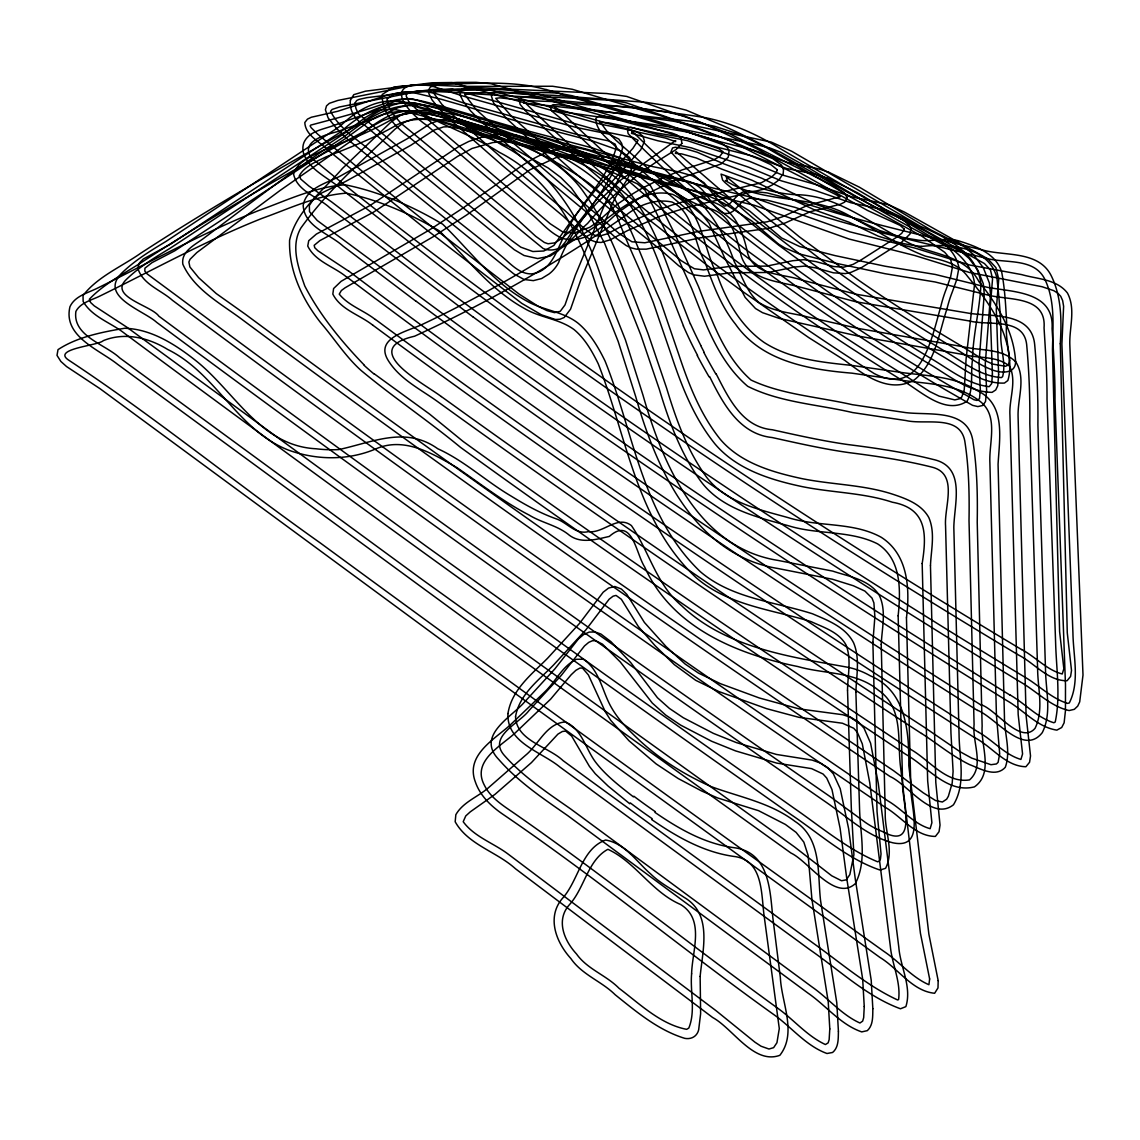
<?xml version="1.0" encoding="UTF-8"?>
<svg xmlns="http://www.w3.org/2000/svg" width="1140" height="1140" viewBox="0 0 1140 1140"><rect width="100%" height="100%" fill="white"/><g stroke="black" fill="none" stroke-linecap="round" stroke-linejoin="round"><path stroke-width="1.5" d="M620.53 210.244C604.528 224.295 586.131 245.2 562.305 238.303C549.152 232.76 540.303 220.946 529.388 212.239C494.361 184.31 460.859 154.555 426.859 125.428C416.185 118.56 384.465 89.746 413.393 84.773C452.551 85.571 492.053 79.843 530.927 86.042M629.836 195.695L616.911 204.516L597.146 222.229L589.622 227.359L574.303 232.973L562.904 232.061L550.278 223.796L419.306 112.162L408.847 101.702L406.225 96.116L406.467 94.364L408.562 92.425L418.665 90.958L502.37 89.689L531.026 92.568A213.622 152.974 71.6 0 1 545.647 96.059M642.019 196.265L674.851 180.291L721.178 163.946L728.246 157.234L729.058 150.708L727.22 147.345L720.28 142.443L709.222 138.538L546.003 89.447M921.263 246.44C948.309 243.518 989.107 246.169 996.944 278.046C998.882 296.628 1000.82 315.238 1000.849 333.935C1000.022 348.17 1006.335 362.734 1002.616 376.656L1001.348 377.597C979.773 376.172 961.633 360.895 943.521 350.422A656.312 218.909 27.6 0 1 842.859 285.442L811.666 263.212L753.056 218.139L676.063 151.606L675.322 153.387L681.677 153.9L696.383 158.004L721.52 169.034L751.844 180.177L814.758 210.017L848.93 222.172L878.313 236.194L899.531 242.692A225.863 207.209 -74.2 0 0 921.263 246.411M812.977 167.509L787.498 162.507L753.426 150.038L719.981 141.731L687.947 132.083L656.925 126.953L608.432 116.75L600.709 116.009L597.959 116.48L595.835 118.417C595.664 131.485 609.458 139.764 617.481 148.556C676.547 203.006 739.133 253.607 805.011 299.592A774.602 255.445 27.7 0 0 945.317 389.723L972.591 405.356L977.835 406.581L982.709 405.484L985.516 401.522L986.627 390.165L985.274 363.888L990.546 294.605L989.406 283.048L983.307 267.729L973.289 254.419L964.355 246.767L930.739 229.881L859.303 187.131L828.766 172.24M900.158 236.807L879.724 230.565L850.212 216.486L816.069 204.373L761.762 178.225L722.489 163.305L697.238 152.247L685.867 148.884L675.393 147.26L672.543 147.929L670.961 151.891C693.647 178.766 724.541 198.602 750.248 222.642L779.361 245.67L840.422 290.372A655.799 219.721 27.6 0 0 940.913 355.338C960.564 366.453 980.685 384.123 1004.426 383.069L1007.831 380.546C1013.731 362.021 1004.497 342.228 1006.663 323.062C1005.736 305.976 1004.881 288.733 1001.661 271.933C995.975 253.137 975.142 245.984 958.213 240.725C944.29 237.106 930.012 242.692 916.004 239.77A220.034 201.566 -73.9 0 1 900.158 236.764M476.235 119.814L456.171 114.755L430.621 110.879L418.081 110.38L406.139 112.547L400.582 115.069L390.55 122.465L342.442 168.449C323.247 190.622 296.3 210.487 289.589 240.212C288.591 270.479 302.228 299.122 320.511 322.52C334.219 338.352 345.42 356.435 361.109 370.472C393.272 397.261 428.184 420.617 460.489 447.336C606.466 553.085 755.549 654.517 905.673 754.281C927.148 766.279 947.169 793.853 974.444 786.871C993.909 773.262 980.685 745.66 982.139 726.137L977.222 522.034C977.693 494.774 977.08 467.443 972.79 440.453C967.433 408.376 929.2 415.501 905.545 412.595L852.335 404.7C818.62 396.92 782.496 394.853 751.06 380.062C723.615 355.837 711.659 319.613 698.478 286.539L675.521 235.467L653.263 190.765L650.057 185.065L640.338 177.156L598.942 158.332L564.286 144.794L543.666 137.855L482.961 121.738M545.647 95.888L708.539 145.051L718.727 148.642L723.102 151.862L719.981 156.209L714.409 159.543L682.048 169.946L662.255 178.154L643.331 187.63A397.019 323.717 59.6 0 0 629.807 195.653M708.04 188.171L688.09 181.246L661.029 173.864L570.556 151.577L459.819 121.552L447.635 119.472L441.722 119.686L430.806 123.291L407.222 138.752L342.157 175.018C328.235 183.084 306.589 186.718 303.169 205.3C304.238 226.675 329.403 233.714 343.083 246.112L416.072 301.331M706.586 195.125L674.011 184.709L570.271 158.759L459.662 128.635L448.647 126.725L443.603 126.911L434.141 130.046L410.756 145.322L345.434 181.573L320.625 193.487L314.084 198.26L309.339 205.485L309.51 211.669L317.219 220.476L381.487 267.971A2454.22 598.685 28.9 0 0 494.575 351.605A2397.705 592.558 28.9 0 0 1010.026 695.115M827.512 178.111L857.252 192.66L928.43 235.296L961.319 251.783L969.071 258.438L977.935 270.237L983.279 283.689L984.262 293.821L979.004 362.933L980.329 389.453L979.517 398.644L977.037 400.453L973.988 399.741L947.924 384.693A775.214 254.505 27.7 0 1 807.462 294.576L743.893 248.135L685.154 201.224L615.728 140.049L606.651 130.872L599.811 121.453L599.626 122.336L608.304 122.764L656.697 132.995L687.562 138.154L719.426 147.758L752.685 156.052L786.714 168.52L812.606 173.65A98.98 80.042 64.8 0 1 827.498 178.225M726.394 196.907L749.564 210.957L781.684 238.004L799.739 246.568L835.093 255.617L885.139 266.233L935.341 274.469L987.269 287.294C1013.218 292.168 1054.358 291.242 1052.077 328.619C1053.517 352.545 1055.17 376.442 1055.013 400.425L1065.487 684.741L1065.458 710.662L1064.119 722.803L1061.696 727.505L1056.865 730.127C1037.115 727.135 1023.577 709.978 1006.763 700.53A2399.729 595.194 28.9 0 1 416.214 301.288M724.171 203.504L751.616 220.889L778.535 244.088L784.904 247.95L798.656 253.707L834.765 262.998L885.053 273.714L935.056 281.965L986.756 294.776C1007.831 300.689 1046.534 295.046 1044.055 327.892C1045.508 351.69 1047.147 375.459 1047.019 399.314L1055.611 642.476C1056.281 668.795 1060.699 696.298 1055.213 722.019L1053.873 722.76C1037.229 717.758 1025.102 703.466 1010.126 695.001M1021.654 649.529C1035.548 656.84 1046.905 670.092 1062.238 673.982L1063.848 668.767L1059.616 631.702L1052.476 349.553C1052.89 325.983 1055.384 301.288 1044.853 279.3C1034.051 257.355 1005.366 263.739 985.715 258.182C921.875 242.165 857.323 228.627 794.936 207.338L766.878 200.084L749.635 198.175L742.596 201.424L733.305 211.042L729.372 213.337L724.342 213.493C714.723 209.632 710.534 199.358 704.064 191.976A28.101 23.769 68.4 0 0 691.082 182.585L652.565 173.665L566.552 150.936L412.666 105.778L407.835 105.521L398.558 107.416L375.217 118.232L337.44 131.613C326.154 134.662 300.048 141.032 311.063 157.534C390.464 223.283 474.14 284.815 557.46 345.776A1972.058 526.438 28.6 0 0 1021.611 649.586M980.984 704.734C995.619 708.895 1020.599 745.303 1035.091 728.275C1043.941 709.793 1037.799 688.959 1037.628 669.465L1029.819 423.424C1030.104 397.019 1029.021 370.643 1026.641 344.351C1023.35 317.048 988.537 325.926 969.598 321.01L855.784 301.744L799.439 286.91C778.278 281.138 748.809 280.597 741.043 255.445C736.426 235.923 730.412 212.553 707.441 208.093C686.779 201.809 669.736 188.129 650.612 178.652C634.282 170.658 616.127 168.107 598.685 163.69L515.195 142.144L503.837 141.488L492.851 142.543L472.017 148.471L457.553 156.422L373.592 212.126L319.884 240.597L314.184 245.314L314.74 247.708L317.875 250.757L348.555 271.064M977.65 710.348C995.961 717.787 1023.464 756.604 1042.288 732.621C1051.921 713.27 1045.922 691.282 1045.537 670.748L1037.885 424.65C1038.184 397.86 1037.101 371.099 1034.664 344.423C1031.458 312.018 992.912 316.863 969.47 313.329L855.784 294.191L799.966 279.528C781.983 273.572 755.065 275.595 747.783 253.849C743.109 231.406 733.946 206.454 708.738 200.968C671.845 185.521 640.366 160.213 598.899 156.337L514.781 134.734L496.484 134.42L479.541 137.74L468.811 141.446L458.48 146.69L369.93 205.57L316.364 234.085L308.726 240.711L307.743 246.055C315.238 261.544 333.778 266.447 346.389 276.863M654.973 812.393C678.841 828.837 704.591 843.629 733.747 847.647C769.671 852.136 769.956 890.525 772.906 918.241L780.359 977.593C781.498 1002.73 797.344 1033.011 779.846 1055.312C753.811 1064.86 733.063 1028.579 712.614 1017.479L515.465 868.751C496.613 851.594 468.084 844.84 455.174 821.769L455.843 814.687C463.296 801.662 478.615 796.718 489.331 786.971L525.426 755.393C538.721 744.62 546.245 723.387 565.183 721.962C581.913 728.716 585.533 748.894 595.593 762.147C606.067 775.827 620.018 786.301 633.441 796.889M651.738 819.603C676.519 836.674 703.28 852.05 733.547 856.382C763.957 859.788 760.979 894.886 764.327 917.315L779.29 1028.565L776.939 1042.73L773.618 1047.66L768.973 1049.028L761.05 1046.221L754.937 1042.188L716.333 1010.923L508.355 854.259C493.705 843.144 474.269 836.874 463.196 821.712L465.761 815.927L470.264 811.851L495.017 794.338L531.44 762.603L557.93 734.117L562.348 731.495L565.654 731.082L571.682 736.098L589.437 766.408L595.279 773.747L608.261 786.201L629.779 803.757M978.804 732.336C993.254 740.487 1004.881 754.765 1020.913 759.425L1022.566 753.953L1018.177 714.509L1009.94 415.274C1008.928 399.071 1017.065 381.615 1009.641 366.282C996.859 355.481 978.305 358.63 962.986 354.469L857.75 335.987L779.29 318.402L762.518 312.673L755.492 308.512L745.147 297.397L724.555 257.612L709.137 223.383L700.473 212.311L689.515 202.022L670.99 188.727L652.137 179.308L618.122 169.09L584.478 156.85L572.551 154.883L556.078 157.577L530 169.746L467.144 214.662L433.271 236.692L345.049 287.807L341.33 290.558L339.25 294.134C348.484 305.677 363.831 310.408 375.274 319.499M975.427 738.007C992.285 747.042 1005.68 766.337 1025.9 766.736L1029.562 762.275L1030.517 755.948L1026.114 715.792L1018.091 416.741C1017.45 398.658 1026.143 378.851 1016.011 362.178C1002.231 348.07 980.742 351.006 963.015 346.731L857.85 328.363L808.032 317.034C791.587 312.788 773.661 311.933 759.04 302.528C746.472 292.096 742.126 275.609 734.345 261.872C722.347 226.96 701.485 194.598 667.028 178.267C652.08 169.96 635.094 166.882 618.949 161.752C603.188 156.665 588.212 148.114 571.382 147.217C542.412 148.357 518.558 167.452 496.541 184.381L462.94 208.064L429.296 230.038L341.145 281.309L333.607 288.534L332.823 294.091C340.817 309.909 359.912 314.797 373.036 325.385M921.562 733.448C937.622 743.807 952.399 756.333 969.698 764.655C980.428 768.688 995.619 777.893 1005.281 767.32C1011.18 751.018 1004.269 733.505 1004.44 716.718L998.07 464.322C999.395 438.757 1006.178 404.615 977.664 390.82C955.69 376.784 929.185 376.001 904.134 372.851L851.48 365.37C821.569 362.221 790.248 359.185 764.27 342.556C741.271 326.567 726.38 301.216 717.374 275.153C702.938 249.061 702.596 208.064 672.743 194.441C646.636 187.744 624.307 205.685 604.813 220.262C546.16 258.552 485.968 294.391 422.541 324.287C407.921 331.327 374.02 337.754 388.298 360.625C400.211 379.705 421.23 389.581 438.8 402.449A3339.986 707.284 29.3 0 0 921.462 733.476M441.251 396.549C423.681 383.183 357.49 349.267 414.589 336.214C488.305 302.342 559.156 261.915 625.675 215.474C638.414 205.058 655.529 198.46 672.03 202.051C694.16 212.524 693.562 242.606 704.862 261.744C712.771 283.589 720.722 305.891 735.528 324.202C761.591 361.594 809.685 369.674 851.922 373.165L904.533 380.689C930.012 383.952 957.614 384.493 979.06 400.596C999.31 415.046 988.793 442.277 989.89 462.868L996.431 715.307L999.694 753.797L998.098 762.347L996.417 763.957L990.988 764.712L971.707 758.114L959.88 751.616L924.868 727.662A3342.808 704.591 29.3 0 1 441.308 396.535M513.228 339.007L438.301 283.76L331.826 202.065L308.897 186.048L300.832 179.165L299.221 175.902C304.48 166.212 316.393 161.652 325.926 156.935C350.293 147.388 374.875 137.897 397.461 124.559C427.201 110.438 459.89 128.492 489.331 135.361L662.098 182.998L754.395 205.3L849.058 239.03L914.622 255.46L969.285 272.417L1042.159 286.753L1053.759 290.657L1057.877 293.237L1060.77 296.357L1062.651 300.589L1063.62 306.304L1061.896 344.137L1072.925 633.014C1073.267 655.899 1079.993 681.948 1069.277 702.981L1067.496 703.38C1050.895 698.193 1038.398 684.727 1023.421 676.291A2169.206 558.629 28.7 0 1 513.285 338.993M472.972 316.92L329.716 207.708C317.903 196.721 297.155 191.363 293.564 174.021C297.454 161.225 312.289 155.938 323.219 150.309C347.444 140.776 371.882 131.299 394.312 117.976C425.092 102.942 459.107 121.111 489.659 128.407L662.511 175.874L755.136 198.161L849.956 231.862L915.392 248.207L969.955 265.079L1021.782 274.626C1037.4 279.143 1056.609 279.043 1067.439 293.009C1076.06 309.268 1069.063 327.964 1069.847 345.32L1083 675.037L1079.708 701.855L1077.727 706.102L1074.35 709.322L1069.12 710.548C1050.254 706.344 1036.531 691.082 1020.101 681.777A2170.859 561.136 28.7 0 1 473.072 316.877M373.963 373.621L429.495 414.02L463.196 441.493C609.401 547.243 758.698 648.674 909.022 748.467C928.573 758.585 945.431 783.793 969.556 779.888C984.96 766.451 972.135 742.197 974.087 724.641L969.014 520.567C969.456 493.891 968.9 467.158 964.739 440.753C959.41 414.105 925.196 425.106 906.086 420.56L852.62 412.566C817.651 404.358 779.988 402.52 747.669 386.289C718.442 361.266 705.418 323.361 691.709 288.577L668.895 237.818L644.812 189.91L637.417 183.896L612.721 172.368L583.566 160.013L549.765 147.644L456.285 122.436L431.348 118.631L414.319 118.731L404.415 122.194L395.267 128.92L347.23 174.677C330.472 191.278 314.583 208.919 300.846 228.086C290.358 246.112 298.452 267.886 304.765 285.955C320.012 315.338 341.459 341.487 364.373 365.213M716.034 373.649C728.346 397.475 741.769 426.959 772.293 429.751C797.487 435.295 822.652 440.995 848.217 444.6C876.631 448.177 905.003 452.366 932.805 459.349C966.406 466.388 954.194 503.538 953.824 527.435L959.068 734.93C959.324 758.072 966.221 783.665 953.468 804.783C932.264 821.584 908.323 784.676 890.055 776.511C671.004 629.266 454.945 477.546 243.034 320.197C221.431 303.853 194.356 289.93 182.828 264.209C180.932 251.57 194.513 245.043 203.062 238.787C249.346 204.117 294.975 168.478 343.625 137.085C361.238 123.619 379.492 109.383 402.149 106.12C425.021 100.876 446.923 111.15 468.341 117.562C519.156 133.993 576.683 143.811 618.336 179.835C643.345 205.343 657.751 238.616 669.807 271.676L690.327 323.931M709.622 376.585C722.774 403.132 739.034 434.055 772.122 437.532C797.487 443.147 822.809 448.889 848.559 452.566C876.503 456.128 904.405 460.218 931.751 467.087C958.897 473.613 944.077 506.63 945.559 525.782L950.96 733.334L953.097 771.41L952.199 783.08L948.366 796.276L946.627 799.211L942.395 802.004L935.598 800.565L923.272 792.827L893.475 770.64C674.053 623.338 457.61 471.561 245.285 314.184L216.244 293.564L198.631 277.676L189.895 266.959L188.884 262.043L190.038 259.307L196.849 252.567L280.112 190.437L372.566 126.084L382.698 120.641L398.886 115.14L410.158 113.102L421.828 112.76L440.624 116.522L515.323 138.966C549.523 150.608 586.373 160.797 613.833 185.321C637.759 209.831 651.268 241.851 662.882 273.514L683.459 325.926M700.658 345.477L704.335 352.602M706.586 195.168A205.884 168.492 59.6 0 1 724.157 203.547M708.026 188.214A214.591 175.389 59.5 0 1 726.394 196.949M978.776 732.407A2975.286 665.447 29.1 0 1 375.445 319.471M975.298 738.107A2972.906 667.997 29.2 0 1 373.065 325.342M977.564 710.476A2669.025 631.247 29 0 1 346.56 276.82M980.813 704.891A2671.049 628.895 29 0 1 348.626 270.992M715.735 373.82A472.117 444.728 58.6 0 1 704.021 352.759M700.786 345.42A527.492 501.044 57.9 0 1 690.455 323.888M709.109 376.884A480.425 453.122 58.7 0 1 697.253 355.552M697.552 355.409A515.608 488.775 58.3 0 1 690.17 340.846A544.051 517.817 57.8 0 1 683.345 325.969M373.834 373.834A243.49 200.939 73 0 1 364.23 365.441M652.208 818.719A517.033 446.581 57 0 1 630.292 802.902M655.343 811.694A505.732 436.649 57 0 1 633.854 796.219M620.816 210.672A389.552 317.974 61.2 0 1 642.205 196.579M530.941 86.198A220.775 157.79 71.5 0 1 546.003 89.633M812.977 167.609A105.122 84.745 64.6 0 1 828.737 172.368M1060.285 343.738L1067.268 632.771L1071.514 670.491L1070.588 676.462L1067.083 680.737C1047.86 681.036 1034.621 663.095 1018.419 654.959A1970.533 528.418 28.6 0 1 555.038 351.305L444.244 269.368L340.974 188.77C328.291 177.612 309.866 170.53 303.639 153.672A13.267 9.562 80.4 0 1 303.953 142.514C309.339 130.516 324.259 129.319 335.103 124.973L372.652 111.592L396.107 100.691L406.581 98.553L412.124 98.838L566.908 144.011L652.821 166.625L679.326 172.04L692.322 175.802L703.893 182.585L719.739 202.264L724.655 206.183L728.645 204.83L737.751 195.353L742.14 192.389L747.527 190.864L767.035 192.902L795.663 200.284C857.978 221.488 922.417 234.954 986.157 250.9C1008.857 255.845 1040.307 251.612 1051.835 276.992C1061.653 297.825 1061.668 321.238 1060.285 343.738M980.927 284.615C979.73 310.009 972.962 334.904 972.406 360.454C970.482 373.92 973.788 388.726 967.119 401.152C944.561 416.143 918.883 389.196 899.731 378.879A840.351 274.555 27.8 0 1 793.868 309.51C711.802 252.211 633.384 189.411 561.849 119.315L551.66 110.922L550.15 106.49L553.071 104.666L558.885 104.88L673.526 121.225L771.395 142.144L791.759 151.307L919.994 226.076C946.001 237.291 977.878 252.638 980.927 284.615M898.149 615.828L902.609 782.866C901.498 800.038 919.125 851.352 882.716 831.659A76.722 63.84 46.6 0 1 865.303 822.368L829.606 796.261C603.545 639.711 379.677 479.969 158.831 316.136C151.477 305.506 108.172 296.671 126.44 279.386C139.351 266.817 154.769 257.569 170.088 248.292L344.536 133.323L365.341 117.491L375.687 111.435L381.002 109.754L392.445 109.198L404.985 111.321L431.69 118.275L494.005 140.348L514.496 148.927L548.269 168.05L560.68 177.37L571.411 188.086L585.262 207.394L604.571 243.219L640.908 335.26L659.333 389.353C669.052 421.601 680.751 453.763 700.758 481.237C721.235 508.811 756.86 517.118 788.267 525.697C817.409 534.86 850.212 530.072 877.615 543.88C901.697 559.455 900.714 590.691 898.149 615.828M906.457 617.795L910.789 784.477C909.05 802.332 927.632 850.226 892.791 842.788C866.998 836.19 847.562 816.995 826.215 802.318C600.552 645.824 377.098 486.139 156.679 322.349C143.398 310.28 98.211 296.386 121.809 273.073C134.905 260.291 150.508 250.8 166.055 241.381L340.162 126.141C362.691 104.595 388.099 93.323 418.594 106.761C447.308 113.615 474.539 125.258 502.241 135.233C531.668 148.1 562.106 163.291 581.827 189.568C601.949 216.828 615.315 248.149 627.143 279.685L648.09 333.678L666.601 388.07C676.048 419.264 687.149 450.485 706.501 477.09C725.724 502.526 759.183 509.537 788.253 517.66C818.648 527.164 853.034 521.664 881.248 537.296C908.281 554.539 910.048 589.138 906.457 617.795M974.558 284.231L966.079 359.072L964.24 389.866L961.732 397.076L959.894 398.701L954.821 399.912L939.118 396.136L929.727 391.576L902.381 373.863A840.992 273.529 27.8 0 1 796.347 304.451C714.139 247.166 635.593 184.367 563.887 114.285L554.71 106.889L555.721 109.853L554.282 110.708L673.37 127.395L755.592 144.367L770.526 148.228L780.23 152.033L809.5 168.35C855.812 196.65 902.652 224.281 951.173 248.534C962.873 256.97 973.289 269.339 974.558 284.231M847.519 690.142L851.295 807.505L853.903 854.701L849.827 874.608L846.279 879.838L841.548 880.75L831.758 875.805L794.48 846.892L422.185 579.576L119.686 357.875C105.179 344.252 72.362 336.043 75.895 311.405C80.627 302.428 91.784 300.162 100.206 295.901C153.886 269.61 206.311 240.44 262.015 218.381C289.517 208.577 316.92 195.254 346.318 193.173C378.936 200.013 410.699 213.992 439.37 230.907C466.459 257.897 490.043 289.446 524.272 308.399C539.875 317.732 559.241 318.687 574.033 329.56C584.977 338.623 592.073 351.234 598.244 363.803C626.729 436.349 636.362 521.493 696.098 577.652C728.118 605.411 772.051 609.601 811.024 621.599C823.707 627.456 839.026 632.045 846.136 645.14C851.594 659.533 847.732 675.222 847.519 690.142M855.884 692.308L859.574 809.158C860.173 833.81 867.298 860.543 855.328 883.614C835.107 902.153 808.517 861.127 790.975 853.048L463.895 618.151L117.463 364.216C98.881 349.439 62.8 336.343 69.968 306.703C74.812 296.201 87.167 293.137 96.758 288.491C150.409 262.043 202.835 232.788 258.524 210.601C286.781 200.498 314.925 186.675 345.192 184.822C379.421 191.677 412.737 206.368 442.691 224.195C469.894 250.515 492.68 282.307 526.651 301.003C542.854 310.265 562.747 311.348 577.752 322.948C590.021 333.037 598.201 346.973 605.069 361.067C633.683 432.188 642.062 516.306 700.516 571.853C731.866 598.529 774.787 601.721 812.506 613.79C827.897 620.445 845.538 626.971 853.632 642.86C860.173 658.592 856.354 675.878 855.884 692.308M691.61 973.788C690.014 991.715 695.785 1011.066 688.802 1028.081L686.636 1029.335C660.53 1024.333 639.74 1003.856 618.977 988.238C606.124 975.127 587.243 969.2 576.512 953.966C564.272 940.771 555.579 920.336 569.316 904.818C584.592 888.188 587.584 860.301 607.891 849.3C635.436 861.968 651.767 892.064 680.48 904.448C705.218 919.339 692.094 950.931 691.61 973.788M700.145 976.424L700.63 1013.674L698.678 1029.748A17.983 13.751 50.7 0 1 684.884 1038.383C658.364 1030.318 636.476 1011.835 615.173 994.75C601.507 981.184 581.842 974.743 570.812 958.469C556.22 942.438 546.459 917.529 562.134 898.733C578.578 880.935 581.329 848.773 605.625 840.023C625.076 843.344 636.576 861.769 650.612 873.895C660.374 883.557 672.814 889.627 684.043 897.308C712.771 913.995 702.625 949.649 700.145 976.424M864.248 1006.549L863.678 1017.649L862.652 1021.127L859.959 1023.022C841.519 1014.757 828.281 998.156 811.794 986.77L570.855 809.087C547.371 792.656 523.118 776.725 504.022 755.051C487.949 736.369 519.37 723.287 528.889 710.676L561.179 675.507L584.521 645.91L588.753 642.361L592.472 640.723L595.693 640.694L602.519 644.186L620.331 662.026L652.265 703.038L665.789 715.136L680.552 725.068L711.631 741.256L735.542 750.89L776.796 763.116L811.609 768.631L823.08 774.031L826.742 778.078L831.986 789.607L840.094 828.253L846.764 878.513L862.681 979.174L864.248 1006.549M872.841 1008.743C872.642 1016.225 873.354 1025.117 867.312 1030.646L861.74 1031.899C840.494 1024.632 826.144 1005.608 808.018 993.125L567.706 815.627C543.395 798.684 518.443 782.011 498.793 759.525C476.563 736.597 508.625 718.713 522.804 703.936L554.838 668.909L578.45 638.913L583.609 634.567L589.238 632.073L595.151 632.002L600.866 634.011L611.026 641.735L630.662 662.511L657.424 697.709L669.479 708.481L683.302 717.744L713.398 733.376L736.454 742.625L776.468 754.452L812.079 760.095L820.344 763.016L827.683 767.605L833.383 773.903L840.237 788.78L848.616 828.638L855.328 879.382L871.216 980.272L872.841 1008.743M992.413 374.005L991.715 383.496L989.207 386.674C967.233 384.194 948.822 368.961 930.183 358.017A713.027 236.108 27.7 0 1 827.711 291.541C758.756 242.849 691.481 190.665 631.845 130.801L632.216 133.124L631.46 133.323L657.609 140.704L691.196 147.815L748.781 167.252L781.228 180.804L815.556 190.637L850.896 202.749L887.561 210.572L902.353 217.526L984.461 263.568L990.489 270.066L992.555 278.844L990.119 308.612L992.413 374.005M998.64 374.604L997.742 385.805L995.705 389.966L992.085 392.345C967.917 392.089 947.739 374.576 927.575 362.962A712.5 236.992 27.7 0 1 825.246 296.514C756.091 246.938 687.164 195.068 628.111 133.608L627.271 128.35L630.99 127.281L657.994 134.776L687.434 140.662L749.75 161.424L782.168 174.947L816.425 184.723L851.708 196.807L888.801 204.758L904.505 212.111L987.824 258.837L995.918 267.629L998.74 279.186L996.303 309.382L998.64 374.604M829.792 1028.95L829.151 1039.652L828.125 1042.872L825.431 1044.539C806.906 1036.004 793.568 1019.317 776.995 1007.703C688.702 943.835 603.687 875.349 514.168 813.219C502.925 805.495 490.485 797.815 484.315 785.104C471.532 760.907 501.201 746.073 515.722 732.436L550.634 699.148L571.168 674.766L575.871 670.32L579.861 668.083L582.483 668.054L588.397 674.966L605.369 711.916L610.769 720.38L628.966 740.729L656.113 763.885L678.2 778.535L701.485 790.918L717.63 797.957L758.613 810.697L785.375 824.434L796.148 832.428L803.843 842.132L808.132 855.413L811.937 899.46L828.224 1001.718L829.792 1028.95M838.413 1031.23C838.199 1038.54 838.812 1047.347 832.585 1052.476L826.985 1053.503C805.766 1045.822 791.36 1026.827 773.205 1014.158C682.361 949.193 596.22 877.601 503.78 814.886C491.597 806.678 480.154 796.091 475.323 781.826C465.391 755.549 493.506 739.917 509.851 725.339L544.507 692.151C555.636 681.734 562.12 666.159 576.327 659.291L583.381 659.219C600.11 670.263 602.262 692.55 612.137 708.738C619.362 721.022 629.665 731.096 639.968 740.801C660.815 759.981 685.154 775.015 710.975 786.543C739.418 797.074 770.269 802.617 795.022 821.413C821.84 838.598 817.409 873.055 820.544 900.415L836.789 1002.787L838.413 1031.23M872.884 642.205L877.031 811.509L881.035 853.931L880.451 859.033L879.211 861.27L877.586 861.783C847.291 849.172 821.47 827.098 794.509 808.517L605.896 675.108L426.403 546.374L126.839 327.194L94.235 305.862L90.587 302.485L89.362 299.236C104.695 283.048 126.055 272.745 144.68 260.319C216.158 213.964 290.059 171.456 364.957 130.915C384.422 116.964 406.738 101.688 430.264 117.876C453.307 129.319 477.575 138.424 499.334 152.333C551.589 178.98 579.947 233.33 596.605 287.123L618.165 341.416L635.664 396.449C656.127 468.925 694.574 554.824 777.908 568.504L832.457 579.248L853.404 585.775L864.932 591.104L872.015 598.101L873.91 602.946L874.879 616.826L872.884 642.205M922.174 563.53L927.675 780.943L931.893 822.738L930.14 828.694C913.91 824.163 902.381 809.315 887.96 800.921C646.822 636.904 408.676 468.469 174.748 294.305L147.145 273.913L144.823 271.106L144.923 268.185L151.976 262.67L174.776 250.8L345.263 138.738L370.529 120.27A77.848 62.315 70.8 0 1 386.36 113.601C414.718 106.533 443.147 116.964 469.324 127.067C497.297 135.689 524.999 145.549 550.919 159.272C576.783 174.662 606.808 189.91 618.293 219.721C628.924 247.765 642.461 274.597 653.305 302.556L671.631 355.993C681.92 387.03 694.16 418.024 714.837 443.774C736.24 469.238 769.942 479.684 801.363 486.452C831.516 492.736 863.009 492.537 892.364 502.227C927.276 508.526 926.792 534.361 922.174 563.53M881.234 644.414L885.239 813.134C884.626 831.331 894.401 851.309 885.566 868.324L880.023 870.062C846.949 858.833 819.945 833.995 791.146 814.658C567.05 656.996 344.693 496.841 124.702 333.493C111.093 322.663 92.183 317.148 83.149 301.459L83.02 295.545C97.484 276.749 121.339 266.817 140.676 253.265C212.097 206.739 285.955 164.075 360.824 123.348C381.743 107.602 406.581 93.266 431.889 110.124C455.316 121.709 479.954 130.972 502.056 145.094C556.292 172.938 586.388 229.126 603.73 285.185L625.418 339.848L643.031 395.281C662.739 464.222 698.15 547.656 778.078 560.424L832.77 571.126C849.158 576.641 869.022 579.405 879.168 595.094C886.635 610.57 881.918 628.069 881.234 644.414M930.468 565.582L935.798 782.496L940.03 825.047L939.032 831.73L935.384 836.432C914.836 836.361 901.441 816.269 884.54 806.892C643.772 642.917 406.011 474.497 172.496 300.347C160.883 289.916 142.386 284.273 137.769 268.014L139.522 262.813L143.284 259.036L170.915 243.946L340.96 131.698C362.862 111.563 391.547 97.855 421.886 104.495C454.903 112.276 486.737 124.915 518.757 136.145C552.729 150.537 587.043 167.922 612.351 195.368C632.672 228.228 644.299 265.862 660.416 300.96L678.813 354.611C688.76 384.508 700.345 414.461 720.266 439.299C740.316 462.854 771.908 472.088 801.078 478.444C831.73 484.785 863.735 484.529 893.546 494.489C906.913 498.95 921.619 504.493 928.815 517.546C935.413 532.779 931.109 549.651 930.468 565.582M929.642 978.961L928.915 984.718C911.744 977.322 899.318 961.576 883.756 951.287C695.272 816.212 507.457 680.209 320.454 543.082C235.909 483.303 155.51 417.525 69.127 360.425C50.545 348.74 98.325 345.748 103.255 340.675C124.787 331.854 148.571 337.682 167.722 349.481C216.044 373.136 237.405 429.908 287.864 449.873C316.151 460.289 347.942 460.745 375.872 448.875C404.301 436.449 432.587 453.521 456.655 467.471C480.496 483.759 503.282 501.728 529.06 515.024C541.956 522.975 557.631 525.383 569.401 535.259C581.144 544.051 596.405 539.334 609.316 536.427C632.515 516.021 635.792 553.37 644.713 567.065C671.873 627.527 736.924 654.175 797.915 666.558C824.761 674.296 855.755 671.332 878.427 690.256C902.951 706.9 897.65 739.062 900.244 764.513L920.422 933.232L929.642 978.961M938.177 980.642L937.992 987.924L934.629 993.268C912.185 991.059 898.406 968.63 880.009 957.486L450.77 646.836L100.007 388.683L66.576 366.567L60.862 361.451L57 355.381L58.012 349.638C77.235 336.941 102.03 332.082 124.688 328.263C150.779 329.018 174.163 343.767 194.171 359.342C233.957 389.98 259.564 445.854 315.937 448.761A195.211 153.8 68.8 0 0 338.765 449.588C372.481 442.363 405.47 425.719 437.76 448.747C464.265 460.76 485.583 480.952 510.435 495.672C525.212 504.792 540.431 513.37 556.904 519.085C567.506 522.961 575.7 534.788 588.226 531.668C603.773 533.634 617.239 514.682 631.418 525.583C649.244 551.518 656.384 584.578 681.606 605.696C725.724 647.905 790.12 656.797 847.818 667.27A73.787 60.833 49.6 0 1 870.233 675.778C906.2 690.84 909.136 731.966 908.808 765.61L928.872 934.173L938.177 980.642M507.955 713.555C506.474 742.924 541.557 751.745 560.096 767.192L809.671 949.577C839.14 969.869 866.699 996.417 900.472 1008.772L905.858 1006.634C912.085 987.098 900.344 966.991 898.819 947.297L878.285 783.351L870.59 743.194L863.992 728.161L858.335 721.862L850.996 717.402L842.716 714.723L798.955 708.852L759.24 697.951L720.409 683.672L698.393 673.042L685.097 663.993L666.173 646.679L644.399 622.44L626.801 594.325L621.4 589.038L614.831 586.501L608.546 588.083L603.188 592.202L579.562 623.352L547.628 658.207C531.682 674.31 511.703 689.686 507.955 713.555M515.536 716.632C516.32 740.972 548.112 746.415 563.089 760.665L813.276 943.207C840.75 962.815 866.984 985.801 897.636 999.98L898.591 999.595C900.971 981.768 892.007 964.183 890.34 946.428L869.777 782.881L862.296 743.85L857.266 732.194L853.732 728.26L842.46 723.245L798.998 717.345L766.579 708.653L718.97 691.595L695.742 680.338L674.353 664.663L655.158 645.782L638.343 626.544L621.357 599.284L616.042 595.422L613.12 596.163L609.145 599.212L585.889 629.85L553.712 664.82C538.85 680.181 519.398 694.146 515.536 716.632M632.016 162.707C632.315 178.196 618.635 188.912 612.992 202.407L581.087 279.029L570.556 309.168L564.215 317.476L560.025 319.228L555.508 319.514L541.486 314.854L521.778 303.368L425.69 229.097L328.42 150.58C320.297 141.773 305.548 135.874 304.793 122.536L307.458 119.13L311.305 117.249L337.725 111.278L388.441 94.777L403.503 92.055L414.02 92.767L440.61 99.08L517.617 121.339L593.655 141.346L620.659 150.936L629.536 157.463L632.016 162.707M625.603 163.162L624.022 170.074L607.264 198.303L575.372 275.139L565.013 304.921L560.239 311.334L554.482 312.645L547.029 310.621L538.222 306.332L518.971 293.978L427.942 223.639L362.42 171.385L317.69 134.164L311.22 127.766L310.123 125.941L310.736 125.101C337.426 118.018 364.43 110.965 390.564 101.446C407.094 95.475 424.251 101.702 440.382 105.806L517.318 128.122L593.014 148.114L619.077 157.363L622.668 159.415L625.603 163.162M355.096 102.971L355.908 108.386L358.402 113.8L511.689 240.483L520.795 247.166L532.865 251.527L543.794 250.999L553.883 245.428L572.936 218.51L596.662 188.357L632.899 148.357L638.101 140.32L632.743 137.427L600.509 130.9L452.281 89.162L433.314 89.419L366.866 97.67L358.958 99.422L356.649 100.562L355.096 102.971M350.379 100.249C349.054 111.207 355.865 120.584 365.085 125.6L425.476 176.914L514.211 249.66L524.072 255.503L537.667 258.552L550.178 256.087L557.973 250.999L564.899 242.564L577.638 223.469L601.264 193.543L640.723 149.839L644.499 141.417L642.989 136.273L638.671 132.853L633.398 130.801L600.751 124.189L451.896 82.508L432.032 82.778L365.512 91.171L353.77 94.663L350.379 100.249M783.522 169.461L783.194 173.665L778.805 180.049L772.122 185.051L764.128 189.083L694.189 205.628L674.21 211.441L659.747 216.415L627.442 230.636L610.313 239.828L601.065 242.478L596.063 242.093L591.005 240.155L581.286 233.13L563.189 216.23L503.025 166.027L450.742 120.185L439.299 108.984L432.089 99.964L428.897 93.679L428.697 89.746L430.493 86.882L437.119 85.315L461.358 86.412L552.587 86.255L572.308 89.29L664.649 116.964L729.899 140.605L772.82 158.66L781.598 165.158L783.522 169.461M777.252 169.76L776.24 172.61L771.68 176.957L761.335 182.756L692.066 199.186L671.859 205.1L657.125 210.188L624.706 224.537L607.62 233.743L599.868 235.994L596.135 235.709L592.273 234.256L583.822 228.128L565.554 211.114L505.205 160.868L452.794 115.012L441.793 104.282L433.228 92.497L437.888 91.642L461.985 92.767L548.426 92.639L557.788 93.138L572.123 95.717L663.879 123.32L728.831 146.903L758.998 159.115L770.797 164.573L777.252 169.76M952.484 266.788L950.575 277.048L946.371 288.748A148.784 135.546 43.1 0 0 940.899 306.176C931.665 337.711 921.134 398.259 874.052 373.464C749.422 293.678 629.308 205.343 523.702 101.346L523.602 102.913L690.17 121.182L714.709 126.326L739.561 134.335L764.213 146.333L850.81 197.191L921.704 236.094L944.732 252.325L950.532 259.122L952.484 266.788M958.94 267.658L956.745 279.613L952.413 291.655A143.939 131.2 42.2 0 0 947.069 308.584C938.847 332.923 935.541 363.147 914.337 379.876C889.357 394.112 864.22 375.203 844.84 360.425L808.702 337.568L740.216 289.788L707.641 265.691L645.91 217.284L588.867 168.848L526.039 111.378L520.125 104.424L518.942 99.266L522.106 96.872C582.996 102.857 644.599 107.901 705.161 117.634C732.336 123.091 757.687 134.748 781.199 149.198L890.511 212.909C913.354 227.216 953.225 237.961 958.94 267.658M616.341 147.089C608.019 179.123 580.688 202.236 566.452 231.406C557.432 246.867 553 271.135 531.796 273.885C518.957 274.284 510.107 263.055 500.959 255.731C458.408 220.96 414.347 188 372.466 152.389C357.832 139.778 339.52 128.963 330.543 111.307L332.125 109.44L339.578 106.961L411.697 92.653L425.833 91.642L435.523 93.466L461.472 102.287L576.427 134.335L608.318 140.819L615.116 144.082L616.341 147.089M622.582 148.043C611.154 190.736 573.548 220.96 558.614 262.556A45.343 36.053 73.9 0 1 548.939 274.042L541.6 278.559L533.335 280.639L524.087 279.485L513.855 273.942L347.429 139.208L336.386 128.236L328.078 117.819L325.399 109.754L326.524 105.849L329.36 103.327L337.882 100.434L410.058 85.985L420.047 84.788L430.464 85.614L461.843 95.689L537.311 116.936L576.641 127.552L608.903 134.093L618.806 139.094L621.671 143.369L622.582 148.043M1009.513 360.511L1008.401 364.9L1005.523 366.282L992.755 364.088L984.219 360.183L958.113 344.024A603.872 202.663 27.6 0 1 859.147 280.597L799.311 236.792L726.223 176.657L727.306 180.775L725.339 180.533C764.555 205.286 814.601 193.031 853.333 218.153C877.444 230.48 899.902 246.568 925.381 256.115C940.585 259.877 957.614 262.656 967.49 276.279C987.468 300.661 1007.447 327.892 1009.513 360.511M1015.569 361.195C1016.168 374.576 999.766 373.264 991.273 369.474C978.319 364.586 967.376 355.808 955.505 348.883A603.388 203.405 27.6 0 1 856.71 285.485L826.187 263.696L769.044 219.45L724.869 182.457L722.575 180.02L721.05 174.107C745.19 182.671 769.415 193.43 795.734 194.698C835.777 194.812 868.039 222.001 902.125 239.072C927.019 255.545 963.371 251.883 978.975 281.68C997.357 304.651 1013.745 331.056 1015.569 361.195M904.291 229.126L901.783 233.244L897.65 236.579L862.082 259.293L853.062 264.394L843.785 267.188L833.582 266.504L815.998 261.63L803.914 259.678L792.656 260.718L766.878 266.09L729.443 266.447L703.48 269.909L694.346 268.741L681.164 260.647L572.75 171.057L512.074 116.893L495.772 98.339L499.976 97.826L523.574 100.534L553.67 101.588L585.034 104.566L631.745 107.117L665.789 111.763L685.439 116.365L705.232 124.217L756.162 148.457L867.526 210.458L900.115 225.364L904.291 229.126M911.031 228.67L910.005 234.013L901.783 242.065L861.142 267.843L850.981 272.36L845.41 273.586L833.397 272.816L815.513 267.857L804.712 266.105L794.509 267.045L768.203 272.46L730.598 272.788L704.506 276.236L693.704 274.826L688.432 272.517L678.571 265.62L660.53 249.774L599.398 200.654L542.825 151.691L506.26 118.261L493.634 103.013L491.383 95.931L493.064 92.739L499.562 91.627L523.26 94.292L553.342 95.304L646.081 102.343L670.876 106.334L686.123 110.138L721.82 125.215C777.452 149.668 828.253 183.569 882.46 210.643C892.406 215.56 905.644 217.897 911.031 228.67M839.995 196.707L729.073 140.263L692.279 125.956L626.33 102.8L611.966 100.306L555.066 97.271L523.459 96.729L473.3 93.765L464.664 94.477L476.036 109.468L513.228 142.984L619.177 233.572L631.93 241.78L644.841 242.777L698.663 231.406L767.348 221.773L782.41 216.785L807.433 205.442L839.995 196.707M847.177 197.462L844.783 202.037L840.365 204.26L810.141 211.727L785.332 222.927L769.457 228.171L700.416 237.804L646.28 249.147L636.348 249.147L631.261 247.907L626.245 245.585L616.669 238.573L598.899 222.471L539.249 172.81L481.607 121.852L470.72 111.022L463.581 101.987L460.418 95.732L460.175 91.841L461.942 88.934L464.835 87.766L472.886 87.495L606.68 93.523L626.744 96.444L693.177 119.714L730.484 134.178L833.041 185.706L843.885 192.46L847.177 197.462M675.521 140.59L620.958 179.878L597.731 202.051L576.227 225.691L561.849 238.403L554.909 242.863L548.055 243.761L544.35 242.464L535.7 236.279L516.392 218.581L401.123 123.405L392.53 113.644L389.21 107.217L386.987 98.995L395.509 93.537L406.467 92.212L457.796 88.991L476.776 88.949L491.141 90.302L638.557 132.183L665.375 138.054L675.664 141.631L675.521 140.59M681.877 143.412L676.063 149.568L659.276 160.056C632.372 177.498 608.161 198.902 587.57 223.469C575.116 233.999 562.063 255.83 543.21 248.548C497.809 211.598 453.065 173.223 407.707 135.974C394.355 126.241 381.886 111.962 382.156 94.506L393.514 87.224L401.052 86.113L456.841 82.408L476.078 82.337L490.984 83.719L600.324 115.054L638.885 125.557L671.774 133.01L676.846 134.948L681.15 138.197L681.877 143.412"/></g></svg>
